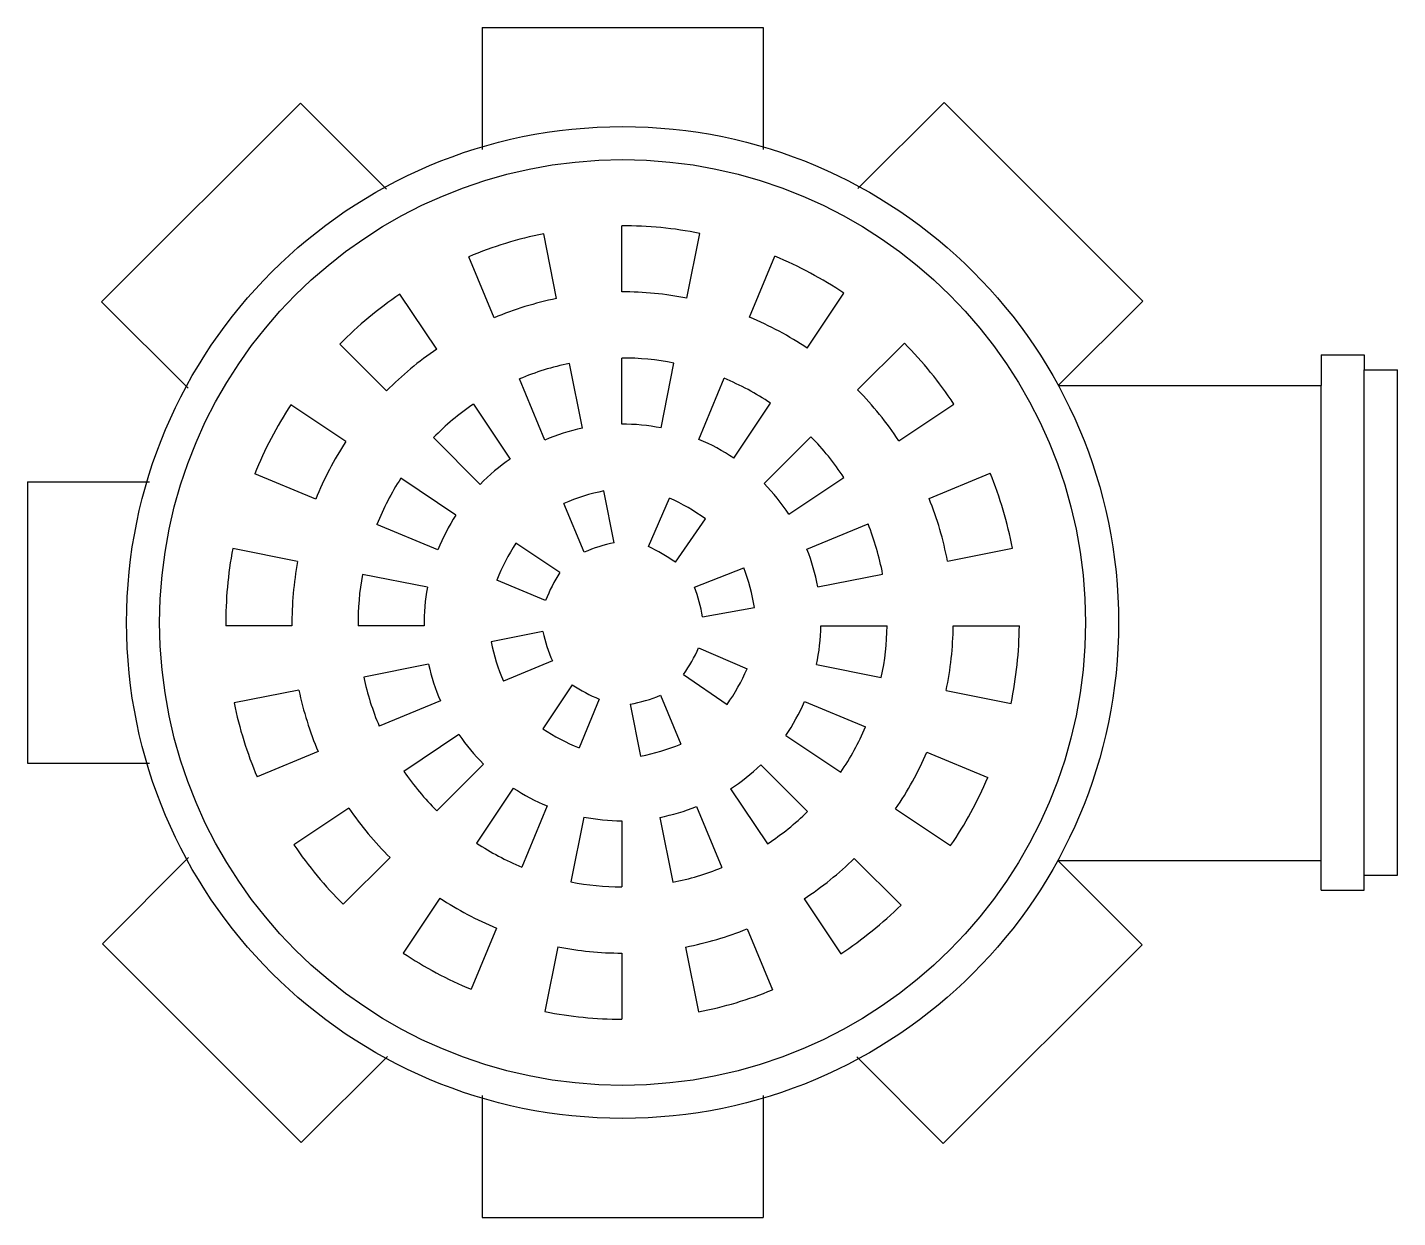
# Model space of a CAD drawing. Header units: millimetres. Extents: x 2740.34 to 2740.547, y 1355.583 to 1355.763.
import ezdxf

# ---------------------------------------------------------------- set-up
doc = ezdxf.new("R2010")
doc.units = ezdxf.units.MM

msp = doc.modelspace()

# ---------------------------------------------------------------- linework, layer by layer
for p, q in [((2740.408513484244, 1355.762874194409), (2740.451013484244, 1355.762874194409)), ((2740.408513484244, 1355.762874194409), (2740.408513484244, 1355.744419634515)), ((2740.451013484244, 1355.762874194409), (2740.451013484244, 1355.744419634515)), ((2740.381037118361, 1355.751426808813), (2740.350985080161, 1355.721374770612)), ((2740.381037118361, 1355.751426808813), (2740.394050977184, 1355.738412949989)), ((2740.465327731006, 1355.738490479371), (2740.478377075451, 1355.751539823816)), ((2740.478377075451, 1355.751539823816), (2740.508429113651, 1355.721487785615)), ((2740.419782281386, 1355.721867822459), (2740.41783136078, 1355.731675762667)), ((2740.429630041549, 1355.722874016339), (2740.429630041549, 1355.732874046018)), ((2740.439488061929, 1355.721919404051), (2740.441438965452, 1355.731727258378)), ((2740.410333934556, 1355.718944712085), (2740.406507034862, 1355.728183665227)), ((2740.448965604503, 1355.719039967202), (2740.452792442279, 1355.728278770861)), ((2740.350985080161, 1355.721374770612), (2740.364069946747, 1355.708289904025)), ((2740.401655968226, 1355.714225948221), (2740.396100120142, 1355.72254086248)), ((2740.45768719594, 1355.714350287826), (2740.463242926574, 1355.722665026309)), ((2740.49564929837, 1355.708707970334), (2740.508429113651, 1355.721487785615)), ((2740.394085704994, 1355.707904125436), (2740.387014389854, 1355.714975440576)), ((2740.465308791595, 1355.708038538927), (2740.472379944928, 1355.71510969226)), ((2740.429630041549, 1355.702873897625), (2740.429630041549, 1355.712873971821)), ((2740.53539881033, 1355.713344679536), (2740.54189881033, 1355.713344679536)), ((2740.53539881033, 1355.713344679536), (2740.53539881033, 1355.708707970334)), ((2740.54189881033, 1355.713344679536), (2740.54189881033, 1355.711094679536)), ((2740.42368415737, 1355.702251767228), (2740.421733210685, 1355.712059838547)), ((2740.435586254277, 1355.702303692351), (2740.437537158255, 1355.712111548963)), ((2740.54189881033, 1355.634653709282), (2740.54189881033, 1355.711094679536)), ((2740.54189881033, 1355.711094679536), (2740.54695662525, 1355.711094679536)), ((2740.54695662525, 1355.634653709282), (2740.54695662525, 1355.711094679536)), ((2740.417987864691, 1355.700466490148), (2740.414160866936, 1355.709705680031)), ((2740.441311922048, 1355.700562343215), (2740.445138765002, 1355.709801159375)), ((2740.49564929837, 1355.708707970334), (2740.53539881033, 1355.708707970334)), ((2740.53539881033, 1355.636894306135), (2740.53539881033, 1355.708707970334)), ((2740.387913285198, 1355.700234034318), (2740.37959824004, 1355.705789969866)), ((2740.407211889192, 1355.705910924886), (2740.412767955931, 1355.697595683388)), ((2740.446575678063, 1355.697720726139), (2740.452131451153, 1355.706035528163)), ((2740.471532361554, 1355.700358023987), (2740.479847230927, 1355.70591384208)), ((2740.40822882999, 1355.69376100044), (2740.401157143808, 1355.700832686622)), ((2740.451166313876, 1355.693896061208), (2740.458237595499, 1355.700967342831)), ((2740.339763484244, 1355.694124194409), (2740.339763484244, 1355.651624194409)), ((2740.339763484244, 1355.694124194409), (2740.358218044138, 1355.694124194409)), ((2740.383370654857, 1355.691521054236), (2740.374131432965, 1355.695348065249)), ((2740.404544073689, 1355.689121696716), (2740.396228504891, 1355.694677982149)), ((2740.454902276282, 1355.689246156262), (2740.463217405551, 1355.694802148011)), ((2740.476118126085, 1355.691615783984), (2740.48535719848, 1355.695442733074)), ((2740.428506363098, 1355.684930941231), (2740.426945605749, 1355.692777398287)), ((2740.433665602949, 1355.684353317122), (2740.436863403401, 1355.691687313801)), ((2740.423949328954, 1355.683502719567), (2740.42088773075, 1355.690894071473)), ((2740.401849951908, 1355.683866678774), (2740.392610090053, 1355.687693954869)), ((2740.437750140301, 1355.681979375612), (2740.442317335569, 1355.68854866055)), ((2740.457639427098, 1355.683961656249), (2740.466878915146, 1355.687788777508)), ((2740.380623475001, 1355.68210780105), (2740.370815162032, 1355.684058795803)), ((2740.420282094232, 1355.680428085648), (2740.413629639194, 1355.684873113994)), ((2740.478893851074, 1355.68215896986), (2740.488702078152, 1355.684109947528)), ((2740.400241021422, 1355.678205628449), (2740.390432018078, 1355.680156760526)), ((2740.418126796808, 1355.676224071294), (2740.410734907324, 1355.67928589217)), ((2740.440640823868, 1355.678223251874), (2740.44808785796, 1355.681147956359)), ((2740.459276648269, 1355.678256865608), (2740.469085436842, 1355.680207954964)), ((2740.441843762321, 1355.673719556352), (2740.449718124416, 1355.675135190263)), ((2740.379766130445, 1355.672359788881), (2740.369765689393, 1355.672359788881)), ((2740.399767894786, 1355.672359788881), (2740.389766792044, 1355.672359788881)), ((2740.417722775077, 1355.671501647821), (2740.409875744218, 1355.669940776336)), ((2740.459759073703, 1355.672359788881), (2740.469760176444, 1355.672359788881)), ((2740.479760838044, 1355.672359788881), (2740.489761279095, 1355.672359788881)), ((2740.441261169963, 1355.669056348631), (2740.448594490379, 1355.665858843045)), ((2740.419142918754, 1355.667061656131), (2740.411751328315, 1355.663999959124)), ((2740.400437016972, 1355.666552935251), (2740.390628228399, 1355.664601845895)), ((2740.438989689339, 1355.665028503286), (2740.445558230817, 1355.660461824898)), ((2740.459078934873, 1355.666502039793), (2740.468887938217, 1355.664550907716)), ((2740.380819814167, 1355.662650831), (2740.371011587089, 1355.660699853332)), ((2740.422151902062, 1355.66345181686), (2740.417707283589, 1355.656799975241)), ((2740.402212196568, 1355.661002945639), (2740.39297270852, 1355.657175824379)), ((2740.426239066051, 1355.661288889939), (2740.423177591688, 1355.65389783701)), ((2740.435503939686, 1355.661863022684), (2740.438565475354, 1355.654471821755)), ((2740.457274192483, 1355.660909206644), (2740.466514054337, 1355.657081930549)), ((2740.478696481294, 1355.662599867192), (2740.488504794263, 1355.660648872439)), ((2740.430921426831, 1355.660518793077), (2740.43248221606, 1355.652672175745)), ((2740.405017564559, 1355.65591425753), (2740.39670243529, 1355.65035826578)), ((2740.454425269674, 1355.655792147125), (2740.462740838471, 1355.650235861693)), ((2740.38373349758, 1355.653348817903), (2740.374494425185, 1355.649521868813)), ((2740.475753489534, 1355.653254831182), (2740.484992711425, 1355.649427820169)), ((2740.339763484244, 1355.651624194409), (2740.358218044138, 1355.651624194409)), ((2740.408741617445, 1355.651471364777), (2740.401670335822, 1355.644400083154)), ((2740.450650290275, 1355.651339540155), (2740.457721976457, 1355.644267853972)), ((2740.413242030161, 1355.647833396599), (2740.40768625707, 1355.639518594575)), ((2740.446099254815, 1355.6477118694), (2740.451655321554, 1355.639396627902)), ((2740.388387479287, 1355.644802389804), (2740.380072609913, 1355.639246571712)), ((2740.418350985148, 1355.645129737947), (2740.414524142194, 1355.635890921786)), ((2740.440947563231, 1355.645036874545), (2740.444774560985, 1355.635797684661)), ((2740.471056058165, 1355.644679809524), (2740.479371103323, 1355.639123873976)), ((2740.423880841015, 1355.643456605986), (2740.421929937037, 1355.633648749374)), ((2740.429630041549, 1355.642874491193), (2740.429630041549, 1355.632874416996)), ((2740.435389228975, 1355.643406398492), (2740.437340175661, 1355.633598327172)), ((2740.351097854837, 1355.624260603202), (2740.364147199282, 1355.637309947647)), ((2740.394599139727, 1355.637328887058), (2740.387527986393, 1355.630257733725)), ((2740.464793415271, 1355.637196415159), (2740.471864730411, 1355.630125100019)), ((2740.495569621039, 1355.636894306135), (2740.53539881033, 1355.636894306135)), ((2740.495569621039, 1355.636894306135), (2740.508316098648, 1355.624147828526)), ((2740.53539881033, 1355.632403709282), (2740.53539881033, 1355.636894306135)), ((2740.54189881033, 1355.632403709282), (2740.54189881033, 1355.634653709282)), ((2740.54189881033, 1355.634653709282), (2740.54695662525, 1355.634653709282)), ((2740.53539881033, 1355.632403709282), (2740.54189881033, 1355.632403709282)), ((2740.402130512284, 1355.631203834912), (2740.39657478165, 1355.622889096429)), ((2740.457211242519, 1355.631081604567), (2740.462767090604, 1355.622766690308)), ((2740.410697302692, 1355.62665211396), (2740.406870464917, 1355.617413310301)), ((2740.448601493365, 1355.626558652608), (2740.452428393059, 1355.617319699465)), ((2740.351097854837, 1355.624260603202), (2740.381149893038, 1355.594208565002)), ((2740.419979033363, 1355.623840894286), (2740.41802812984, 1355.614033039959)), ((2740.439291104959, 1355.623790343261), (2740.441242025566, 1355.613982403053)), ((2740.478264060447, 1355.594095790325), (2740.508316098648, 1355.624147828526)), ((2740.429630041549, 1355.622874372479), (2740.429630041549, 1355.6128743428)), ((2740.381149893038, 1355.594208565002), (2740.394199237482, 1355.607257909447)), ((2740.46517919386, 1355.607180656912), (2740.478264060447, 1355.594095790325)), ((2740.408513484244, 1355.601328754303), (2740.408513484244, 1355.582874194409)), ((2740.451013484244, 1355.601328754303), (2740.451013484244, 1355.582874194409)), ((2740.408513484244, 1355.582874194409), (2740.451013484244, 1355.582874194409))]:
    msp.add_line(p, q)
for radius in [0.075, 0.06999999999999999]:
    msp.add_circle((2740.429763484244, 1355.672874194409), radius)
for centre, radius, start, end in [((2740.429763484244, 1355.672874194409), 0.05999999999999999, 101.4708129147756, 112.8057121042027), ((2740.429763484244, 1355.672874194409), 0.05999999999999999, 78.77914740609391, 90.12742849227261), ((2740.429763484244, 1355.672874194409), 0.05999999999999999, 56.08304477707456, 67.42974628640785), ((2740.429763484244, 1355.672874194409), 0.04999999999999999, 78.78497688798059, 90.15291424619461), ((2740.429763484244, 1355.672874194409), 0.05999999999999999, 124.1288634110312, 135.4374554944436), ((2740.429763484244, 1355.672874194409), 0.04999999999999999, 101.5149757863521, 112.8668552909716), ((2740.429763484244, 1355.672874194409), 0.04999999999999999, 56.0496536077186, 67.41569553438433), ((2740.429763484244, 1355.672874194409), 0.05999999999999999, 33.41235805088899, 44.74275884493056), ((2740.429763484244, 1355.672874194409), 0.04999999999999999, 124.2046375510287, 135.5249488374905), ((2740.429763484244, 1355.672874194409), 0.03999999999999999, 78.79372111148362, 90.19114293539484), ((2740.429763484244, 1355.672874194409), 0.03999999999999999, 101.581220397087, 112.9585708762272), ((2740.429763484244, 1355.672874194409), 0.03999999999999999, 55.99956672258983, 67.39461939660926), ((2740.429763484244, 1355.672874194409), 0.04999999999999999, 33.34482862920509, 44.69131015761349), ((2740.429763484244, 1355.672874194409), 0.05999999999999999, 146.7292364204188, 158.002600294224), ((2740.429763484244, 1355.672874194409), 0.03999999999999999, 124.318300293449, 135.6561912111503), ((2740.429763484244, 1355.672874194409), 0.02999999999999999, 101.6916291093113, 113.1114329123246), ((2740.429763484244, 1355.672874194409), 0.02999999999999999, 78.80829481971915, 90.254857614887), ((2740.429763484244, 1355.672874194409), 0.04999999999999999, 146.825086655057, 158.1031237565637), ((2740.429763484244, 1355.672874194409), 0.02999999999999999, 55.91608813649395, 67.35949246720055), ((2740.429763484244, 1355.672874194409), 0.03999999999999999, 33.24353341204192, 44.6141366469546), ((2740.429763484244, 1355.672874194409), 0.02999999999999999, 124.5077433887514, 135.8749364924483), ((2740.429763484244, 1355.672874194409), 0.03999999999999999, 146.9688651087444, 158.2539125279506), ((2740.429763484244, 1355.672874194409), 0.02999999999999999, 33.07470437576441, 44.48551250435197), ((2740.429763484244, 1355.672874194409), 0.05999999999999999, 10.79307278205777, 22.09493224237653), ((2740.433369824596, 1355.661428882976), 0.03199999999999999, 101.581220397087, 112.9585708762272), ((2740.423706533088, 1355.662517179013), 0.03199999999999999, 54.4377179745678, 65.72276539378255), ((2740.429763484244, 1355.672874194409), 0.04999999999999999, 10.70168478108152, 22.01391690915593), ((2740.429763484244, 1355.672874194409), 0.02999999999999999, 147.2085063726647, 158.5052392679969), ((2740.429763484244, 1355.672874194409), 0.03999999999999999, 10.56460009126673, 21.89239203641428), ((2740.429763484244, 1355.672874194409), 0.05999999999999999, 169.2566490675546, 180.491227113283), ((2740.440457622677, 1355.667430083802), 0.03199999999999999, 146.9688651087444, 158.2539125279506), ((2740.433369824596, 1355.661428882976), 0.02399999999999999, 101.6916291093113, 113.1114329123246), ((2740.423706533088, 1355.662517179013), 0.02399999999999999, 54.18639123452999, 65.48312412986616), ((2740.429763484244, 1355.672874194409), 0.02999999999999999, 10.33611650085906, 21.6898442370559), ((2740.429763484244, 1355.672874194409), 0.04999999999999999, 169.3579823674783, 180.5894757135812), ((2740.429763484244, 1355.672874194409), 0.03999999999999999, 169.5099859824301, 180.7368519544347), ((2740.440457622677, 1355.667430083802), 0.02399999999999999, 147.2085063726647, 158.5052392679969), ((2740.418164764296, 1355.669807389108), 0.03199999999999999, 9.584022538936258, 20.75623059380595), ((2740.429763484244, 1355.672874194409), 0.02999999999999999, 169.76333775707, 180.982490339082), ((2740.418164764296, 1355.669807389108), 0.02399999999999999, 9.381474739582636, 20.52774700338086), ((2740.441183948895, 1355.676558655147), 0.02399999999999999, 192.1638834991437, 203.3101557629489), ((2740.429763484244, 1355.672874194409), 0.02999999999999999, 347.7366622429337, 359.017509660918), ((2740.429763484244, 1355.672874194409), 0.03999999999999999, 347.9900140175693, 359.2631480455652), ((2740.429763484244, 1355.672874194409), 0.04999999999999999, 348.1420176325169, 359.4105242864188), ((2740.429763484244, 1355.672874194409), 0.05999999999999999, 348.2433509324451, 359.5087728867171), ((2740.441183948895, 1355.676558655147), 0.03199999999999999, 191.9353999087321, 203.1076079635983), ((2740.419317765342, 1355.678776790681), 0.02399999999999999, 325.0511229697169, 336.1077186390271), ((2740.429763484244, 1355.672874194409), 0.02999999999999999, 192.1638834991437, 203.3101557629489), ((2740.419317765342, 1355.678776790681), 0.03199999999999999, 325.0862498991322, 336.1911972251131), ((2740.429763484244, 1355.672874194409), 0.04999999999999999, 191.798315218916, 202.9860830908399), ((2740.429763484244, 1355.672874194409), 0.03999999999999999, 191.9353999087321, 203.1076079635983), ((2740.435369065328, 1355.683484455109), 0.02399999999999999, 236.5839118635022, 247.6405075328116), ((2740.429763484244, 1355.672874194409), 0.05999999999999999, 191.7069272179425, 202.9050677576266), ((2740.426490716152, 1355.684106264389), 0.02399999999999999, 280.6385670876692, 292.0583708906923), ((2740.429763484244, 1355.672874194409), 0.02999999999999999, 325.2914936273308, 336.4947607319985), ((2740.435369065328, 1355.683484455109), 0.03199999999999999, 236.5004332774006, 247.6053806033902), ((2740.429763484244, 1355.672874194409), 0.03999999999999999, 325.531134891259, 336.7460874720387), ((2740.429763484244, 1355.672874194409), 0.02999999999999999, 214.4252956242451, 225.5144874956389), ((2740.426490716152, 1355.684106264389), 0.03199999999999999, 280.7914291237777, 292.1687796029323), ((2740.429763484244, 1355.672874194409), 0.04999999999999999, 325.6749133449279, 336.8968762434296), ((2740.429763484244, 1355.672874194409), 0.03999999999999999, 214.256466587956, 225.3858633530547), ((2740.429763484244, 1355.672874194409), 0.02999999999999999, 302.9922566112522, 314.125063507561), ((2740.429763484244, 1355.672874194409), 0.05999999999999999, 325.7707635795899, 336.9973997057721), ((2740.429763484244, 1355.672874194409), 0.02999999999999999, 236.5839118635022, 247.6405075328116), ((2740.429763484244, 1355.672874194409), 0.04999999999999999, 214.1551713707827, 225.3086898423956), ((2740.429763484244, 1355.672874194409), 0.02999999999999999, 280.8083708906951, 291.8885670876589), ((2740.429763484244, 1355.672874194409), 0.03999999999999999, 303.1816997065566, 314.3438087888406), ((2740.429763484244, 1355.672874194409), 0.02999999999999999, 258.6917051802748, 269.745142385113), ((2740.429763484244, 1355.672874194409), 0.05999999999999999, 214.0876419491176, 225.2572411550602), ((2740.429763484244, 1355.672874194409), 0.03999999999999999, 236.5004332774006, 247.6053806033902), ((2740.429763484244, 1355.672874194409), 0.03999999999999999, 280.9187796029279, 292.0414291237704), ((2740.429763484244, 1355.672874194409), 0.04999999999999999, 303.2953624489693, 314.4750511625095), ((2740.429763484244, 1355.672874194409), 0.03999999999999999, 258.7062788885007, 269.8088570646051), ((2740.429763484244, 1355.672874194409), 0.04999999999999999, 236.4503463922678, 247.5843044655985), ((2740.429763484244, 1355.672874194409), 0.05999999999999999, 303.3711365889873, 314.5625445055563), ((2740.429763484244, 1355.672874194409), 0.04999999999999999, 280.9850242136524, 292.1331447090336), ((2740.429763484244, 1355.672874194409), 0.04999999999999999, 258.715023112031, 269.8470857537794), ((2740.429763484244, 1355.672874194409), 0.05999999999999999, 236.4169552229397, 247.5702537136011), ((2740.429763484244, 1355.672874194409), 0.05999999999999999, 281.0291870852205, 292.19428789578), ((2740.429763484244, 1355.672874194409), 0.05999999999999999, 258.7208525939149, 269.8725715077273)]:
    msp.add_arc(centre, radius, start, end)

doc.saveas('drawing.dxf')
